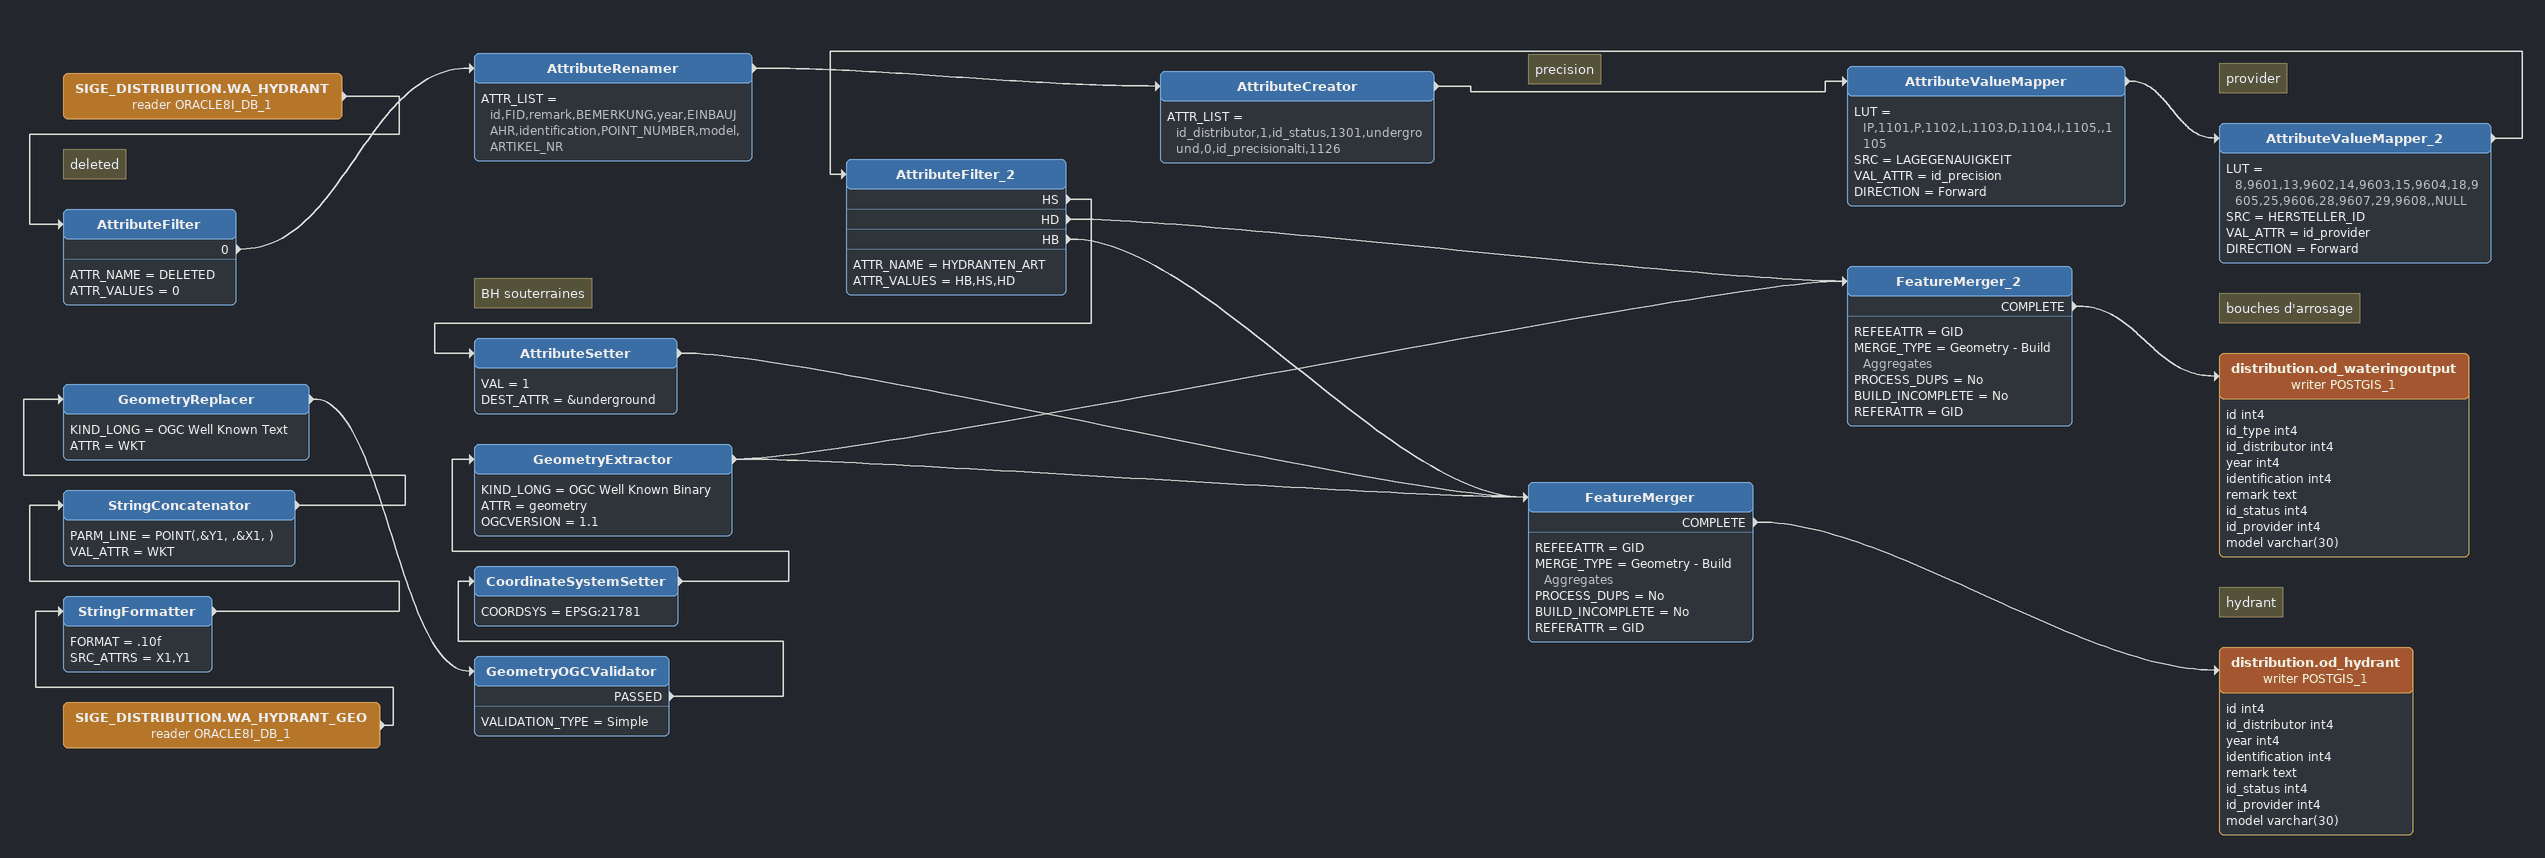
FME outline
SIGE_DISTRIBUTION.WA_HYDRANT (reader ORACLE8I_DB_1)
    -> AttributeFilter
Note: deleted
AttributeFilter
    ATTR_NAME = DELETED
    ATTR_VALUES = 0
    0 -> AttributeRenamer
AttributeRenamer
    ATTR_LIST = id,FID,remark,BEMERKUNG,year,EINBAUJAHR,identification,POINT_NUMBER,model,ARTIKEL_NR
    -> AttributeCreator
AttributeCreator
    ATTR_LIST = id_distributor,1,id_status,1301,underground,0,id_precisionalti,1126
    -> AttributeValueMapper
Note: precision
AttributeValueMapper
    LUT = IP,1101,P,1102,L,1103,D,1104,I,1105,,1105
    SRC = LAGEGENAUIGKEIT
    VAL_ATTR = id_precision
    DIRECTION = Forward
    -> AttributeValueMapper_2
Note: provider
AttributeValueMapper_2
    LUT = 8,9601,13,9602,14,9603,15,9604,18,9605,25,9606,28,9607,29,9608,,NULL
    SRC = HERSTELLER_ID
    VAL_ATTR = id_provider
    DIRECTION = Forward
    -> AttributeFilter_2
AttributeFilter_2
    ATTR_NAME = HYDRANTEN_ART
    ATTR_VALUES = HB,HS,HD
    HS -> AttributeSetter
    HD -> FeatureMerger_2
    HB -> FeatureMerger
Note: BH souterraines
AttributeSetter
    VAL = 1
    DEST_ATTR = &underground
    -> FeatureMerger
SIGE_DISTRIBUTION.WA_HYDRANT_GEO (reader ORACLE8I_DB_1)
    -> StringFormatter
StringFormatter
    FORMAT = .10f
    SRC_ATTRS = X1,Y1
    -> StringConcatenator
StringConcatenator
    PARM_LINE = POINT(,&Y1, ,&X1, )
    VAL_ATTR = WKT
    -> GeometryReplacer
GeometryReplacer
    KIND_LONG = OGC Well Known Text
    ATTR = WKT
    -> GeometryOGCValidator
GeometryOGCValidator
    VALIDATION_TYPE = Simple
    PASSED -> CoordinateSystemSetter
CoordinateSystemSetter
    COORDSYS = EPSG:21781
    -> GeometryExtractor
GeometryExtractor
    KIND_LONG = OGC Well Known Binary
    ATTR = geometry
    OGCVERSION = 1.1
    -> FeatureMerger
    -> FeatureMerger_2
FeatureMerger_2
    REFEEATTR = GID
    MERGE_TYPE = Geometry - Build Aggregates
    PROCESS_DUPS = No
    BUILD_INCOMPLETE = No
    REFERATTR = GID
    COMPLETE -> distribution.od_wateringoutput (writer POSTGIS_1)
Note: bouches d'arrosage
distribution.od_wateringoutput (writer POSTGIS_1)
    attributes: id int4, id_type int4, id_distributor int4, year int4, identification int4, remark text, id_status int4, id_provider int4, model varchar(30)
FeatureMerger
    REFEEATTR = GID
    MERGE_TYPE = Geometry - Build Aggregates
    PROCESS_DUPS = No
    BUILD_INCOMPLETE = No
    REFERATTR = GID
    COMPLETE -> distribution.od_hydrant (writer POSTGIS_1)
Note: hydrant
distribution.od_hydrant (writer POSTGIS_1)
    attributes: id int4, id_distributor int4, year int4, identification int4, remark text, id_status int4, id_provider int4, model varchar(30)
